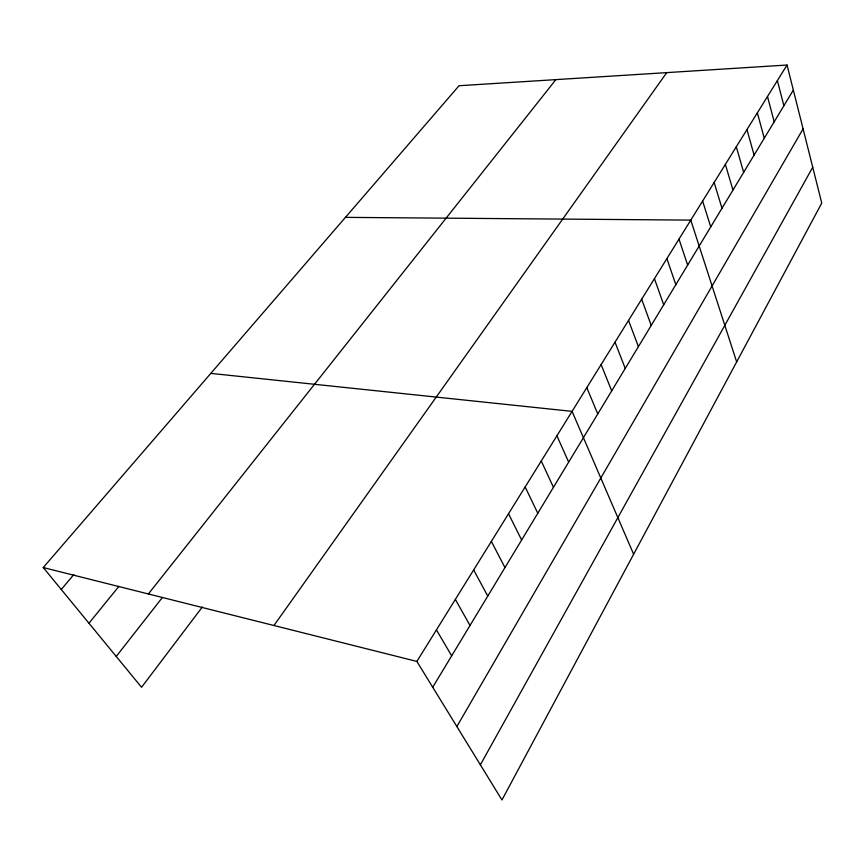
<?xml version="1.0" encoding="UTF-8"?>
<svg xmlns="http://www.w3.org/2000/svg" width="865" height="865" viewBox="0 0 865 865"><rect width="100%" height="100%" fill="white"/><g stroke="black" fill="none" stroke-linecap="round" stroke-linejoin="round"><path stroke-width="1.3" d="M480.367 764.822L812.732 167.237M456.861 726.546L803.088 128.853M432.716 687.232L793.346 90.09M787.042 65.026L821.75 203.102L501.96 799.974L416.865 661.422L787.042 65.026L459.045 85.732L43.25 567.548L141.557 687.286L202.334 606.981M273.946 625.514L666.753 72.617M116.234 656.449L162.382 597.499M148.38 593.963L555.871 79.623M88.965 623.222L118.862 586.405M61.264 589.487L73.817 574.587M345.449 217.364L690.789 220.11L736.656 361.916M210.811 373.388L572.079 411.362L633.623 554.238M43.25 567.548L416.865 661.422M436.436 629.904L451.671 655.843M455.347 599.423L470.009 625.471M473.652 569.938L487.763 596.072M491.363 541.393L504.965 567.602M508.523 513.745L521.627 540.009M525.152 486.963L537.781 513.259M541.274 460.991L553.449 487.309M556.909 435.798L568.662 462.137M586.805 387.628L597.758 413.946M601.121 364.576L611.696 390.872M615.015 342.183L625.244 368.447M628.531 320.418L638.413 346.638M641.668 299.247L651.226 325.424M654.448 278.66L663.693 304.772M666.883 258.613L675.835 284.671M678.993 239.108L687.653 265.101M702.618 201.048L710.738 226.89M714.144 182.483L721.994 208.238M725.367 164.393L732.969 190.062M736.299 146.78L743.662 172.351M746.96 129.599L754.096 155.084M757.362 112.85L764.271 138.238M767.493 96.512L774.197 121.803M777.386 80.575L783.885 105.757"/></g></svg>
